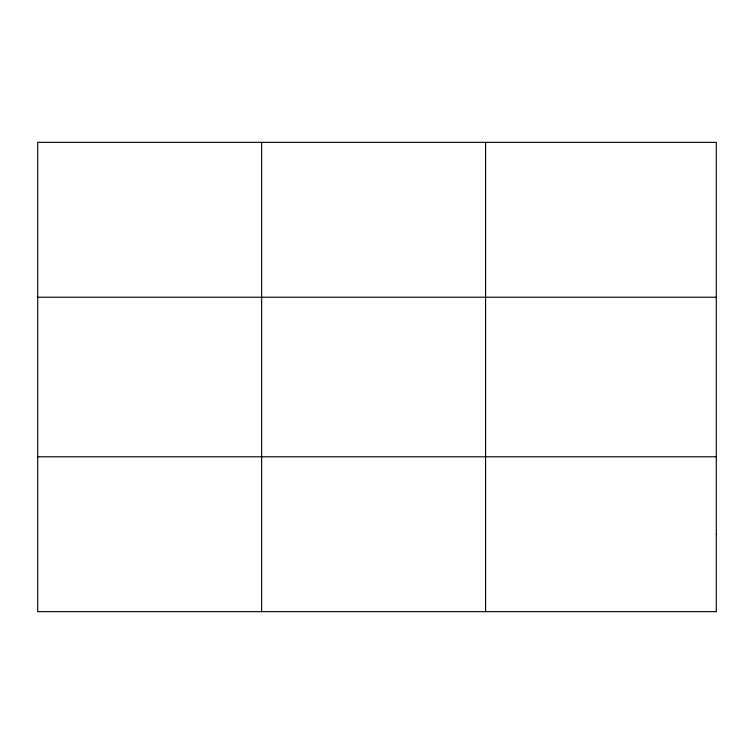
<?xml version="1.0" encoding="UTF-8"?>
<svg xmlns="http://www.w3.org/2000/svg" width="754" height="754" viewBox="0 0 754 754"><rect width="100%" height="100%" fill="white"/><g stroke="black" fill="none" stroke-linecap="round" stroke-linejoin="round"><path stroke-width="1.13" d="M261.638 142.346L261.638 611.654M485.576 142.346L485.576 611.654M37.7 297.217L716.3 297.217M37.7 456.783L716.3 456.783M716.3 534.218L716.3 611.654L37.7 611.654L37.7 142.346L716.3 142.346L716.3 534.218"/></g></svg>
